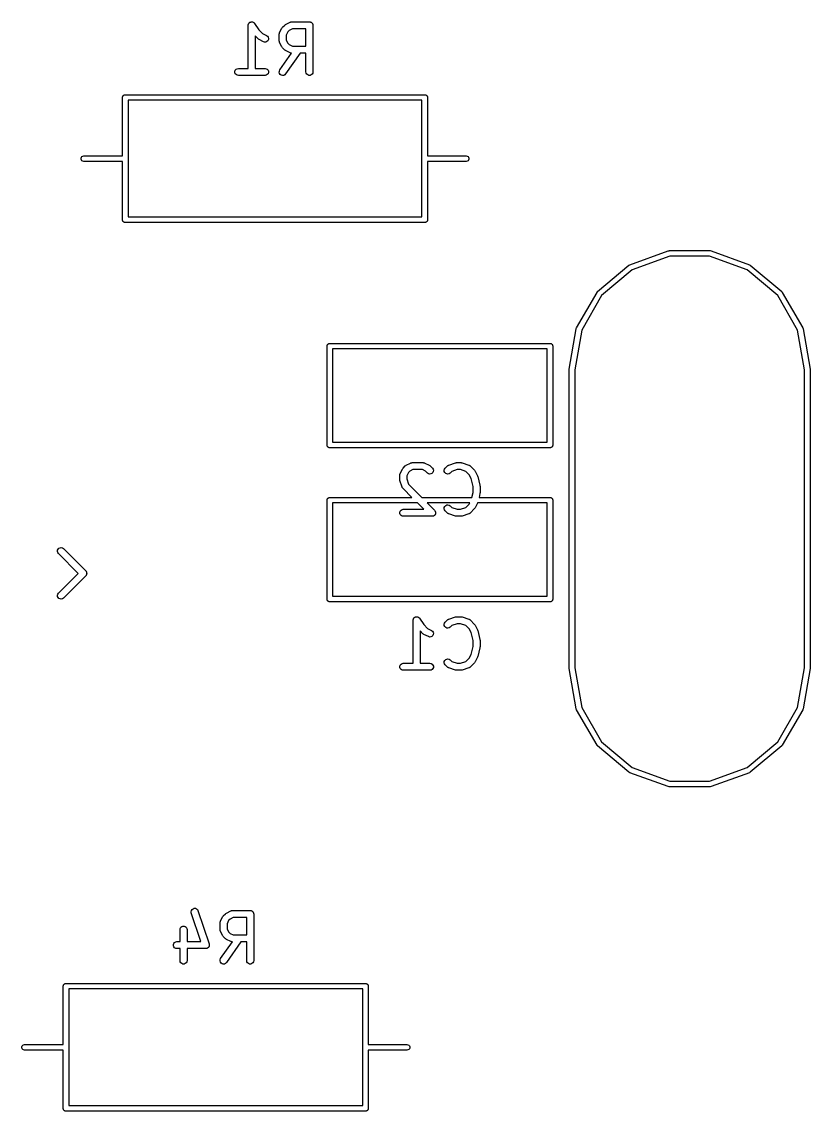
# Model space of a CAD drawing. Extents: x 48 to 327, y -250 to -138.
# Drawn here: x 149.98 to 166.88, y -250.1 to -226.75 of the extents above; entities that cross this region are included whole.
import ezdxf

# ---------------------------------------------------------------- set-up
doc = ezdxf.new("R2010")
doc.units = 0
doc.header["$MEASUREMENT"] = 0
doc.layers.add('BLACK', color=7, linetype='CONTINUOUS')

msp = doc.modelspace()

# ---------------------------------------------------------------- linework, layer by layer
at = {"layer": 'Black'}
for p, q in [((154.866, -226.763), (154.873, -226.757)), ((154.873, -226.757), (154.876, -226.756)), ((154.876, -226.756), (154.88, -226.754)), ((154.88, -226.754), (154.889, -226.752)), ((154.889, -226.752), (154.897, -226.749)), ((154.897, -226.749), (154.901, -226.749)), ((154.901, -226.749), (154.905, -226.748)), ((154.905, -226.748), (154.914, -226.749)), ((154.914, -226.749), (154.923, -226.749)), ((154.923, -226.749), (154.927, -226.75)), ((154.927, -226.75), (154.931, -226.75)), ((154.931, -226.75), (154.939, -226.754)), ((154.939, -226.754), (154.947, -226.757)), ((154.947, -226.757), (154.951, -226.76)), ((155.638, -226.803), (155.734, -226.755)), ((155.734, -226.755), (155.738, -226.754)), ((155.738, -226.754), (155.741, -226.752)), ((155.741, -226.752), (155.75, -226.75)), ((155.75, -226.75), (155.759, -226.748)), ((155.759, -226.748), (155.763, -226.748)), ((155.763, -226.748), (155.767, -226.747)), ((155.767, -226.747), (156.148, -226.747)), ((156.148, -226.747), (156.155, -226.749)), ((156.155, -226.749), (156.161, -226.749)), ((156.161, -226.749), (156.167, -226.751)), ((156.167, -226.751), (156.174, -226.752)), ((156.174, -226.752), (156.179, -226.755)), ((156.179, -226.755), (156.186, -226.757)), ((156.186, -226.757), (156.191, -226.762)), ((154.835, -226.814), (154.838, -226.806)), ((154.836, -226.818), (154.835, -226.814)), ((154.835, -226.822), (154.836, -226.818)), ((154.835, -227.747), (154.835, -226.822)), ((154.838, -226.806), (154.84, -226.797)), ((154.84, -226.797), (154.842, -226.793)), ((154.842, -226.793), (154.843, -226.789)), ((154.843, -226.789), (154.848, -226.782)), ((154.848, -226.782), (154.853, -226.774)), ((154.853, -226.774), (154.856, -226.772)), ((154.856, -226.772), (154.858, -226.768)), ((154.858, -226.768), (154.866, -226.763)), ((154.951, -226.76), (154.954, -226.762)), ((154.954, -226.762), (154.961, -226.768)), ((154.961, -226.768), (154.967, -226.774)), ((154.967, -226.774), (154.97, -226.778)), ((154.97, -226.778), (154.972, -226.781)), ((154.972, -226.781), (155.064, -226.917)), ((155.064, -226.917), (155.145, -226.999)), ((155.505, -226.996), (155.506, -226.987)), ((155.506, -226.987), (155.508, -226.983)), ((155.508, -226.983), (155.51, -226.979)), ((155.51, -226.979), (155.557, -226.884)), ((155.557, -226.884), (155.564, -226.874)), ((155.564, -226.874), (155.571, -226.865)), ((155.571, -226.865), (155.619, -226.817)), ((155.619, -226.817), (155.629, -226.81)), ((155.629, -226.81), (155.638, -226.803)), ((155.686, -226.962), (155.652, -227.031)), ((155.716, -226.932), (155.686, -226.962)), ((155.785, -226.897), (155.716, -226.932)), ((156.073, -226.897), (155.785, -226.897)), ((156.073, -227.271), (156.073, -226.897)), ((156.191, -226.762), (156.196, -226.765)), ((156.196, -226.765), (156.201, -226.77)), ((156.201, -226.77), (156.206, -226.774)), ((156.206, -226.774), (156.209, -226.78)), ((156.209, -226.78), (156.213, -226.785)), ((156.213, -226.785), (156.215, -226.791)), ((156.215, -226.791), (156.219, -226.797)), ((156.219, -226.797), (156.22, -226.803)), ((156.22, -226.803), (156.222, -226.809)), ((156.222, -226.809), (156.222, -226.816)), ((156.222, -226.816), (156.223, -226.822)), ((156.223, -226.822), (156.223, -227.822)), ((155.047, -227.114), (154.985, -227.051)), ((154.985, -227.051), (154.985, -227.747)), ((155.057, -227.12), (155.047, -227.114)), ((155.067, -227.128), (155.057, -227.12)), ((155.162, -227.175), (155.067, -227.128)), ((155.145, -226.999), (155.229, -227.041)), ((155.187, -227.183), (155.162, -227.175)), ((155.213, -227.181), (155.187, -227.183)), ((155.237, -227.171), (155.213, -227.181)), ((155.229, -227.041), (155.25, -227.057)), ((155.256, -227.153), (155.237, -227.171)), ((155.25, -227.057), (155.265, -227.078)), ((155.268, -227.129), (155.256, -227.153)), ((155.265, -227.078), (155.271, -227.104)), ((155.271, -227.104), (155.268, -227.129)), ((155.502, -227.004), (155.505, -226.996)), ((155.502, -227.009), (155.502, -227.004)), ((155.502, -227.013), (155.502, -227.009)), ((155.502, -227.156), (155.502, -227.013)), ((155.502, -227.16), (155.502, -227.156)), ((155.502, -227.164), (155.502, -227.16)), ((155.505, -227.173), (155.502, -227.164)), ((155.506, -227.181), (155.505, -227.173)), ((155.508, -227.185), (155.506, -227.181)), ((155.51, -227.189), (155.508, -227.185)), ((155.557, -227.284), (155.51, -227.189)), ((155.652, -227.031), (155.652, -227.138)), ((155.652, -227.138), (155.686, -227.207)), ((155.686, -227.207), (155.716, -227.237)), ((155.515, -227.779), (155.766, -227.421)), ((155.564, -227.294), (155.557, -227.284)), ((155.571, -227.304), (155.564, -227.294)), ((155.619, -227.352), (155.571, -227.304)), ((155.629, -227.358), (155.619, -227.352)), ((155.638, -227.366), (155.629, -227.358)), ((155.734, -227.413), (155.638, -227.366)), ((155.949, -227.421), (155.638, -227.865)), ((155.716, -227.237), (155.785, -227.271)), ((155.738, -227.415), (155.734, -227.413)), ((155.741, -227.417), (155.738, -227.415)), ((155.75, -227.418), (155.741, -227.417)), ((155.759, -227.421), (155.75, -227.418)), ((155.763, -227.42), (155.759, -227.421)), ((155.766, -227.421), (155.763, -227.42)), ((155.785, -227.271), (156.073, -227.271)), ((156.073, -227.421), (155.949, -227.421)), ((156.073, -227.822), (156.073, -227.421)), ((154.55, -227.809), (154.559, -227.785)), ((154.55, -227.835), (154.55, -227.809)), ((154.559, -227.86), (154.55, -227.835)), ((154.559, -227.785), (154.576, -227.765)), ((154.576, -227.88), (154.559, -227.86)), ((154.576, -227.765), (154.599, -227.752)), ((154.599, -227.893), (154.576, -227.88)), ((154.599, -227.752), (154.624, -227.747)), ((154.624, -227.897), (154.599, -227.893)), ((154.624, -227.747), (154.835, -227.747)), ((155.196, -227.897), (154.624, -227.897)), ((154.985, -227.747), (155.196, -227.747)), ((155.196, -227.747), (155.221, -227.752)), ((155.221, -227.893), (155.196, -227.897)), ((155.221, -227.752), (155.244, -227.765)), ((155.244, -227.88), (155.221, -227.893)), ((155.244, -227.765), (155.261, -227.785)), ((155.261, -227.86), (155.244, -227.88)), ((155.261, -227.785), (155.27, -227.809)), ((155.27, -227.835), (155.261, -227.86)), ((155.27, -227.809), (155.27, -227.835)), ((155.502, -227.829), (155.504, -227.803)), ((155.509, -227.854), (155.502, -227.829)), ((155.504, -227.803), (155.515, -227.779)), ((155.524, -227.875), (155.509, -227.854)), ((155.545, -227.89), (155.524, -227.875)), ((155.57, -227.897), (155.545, -227.89)), ((155.596, -227.895), (155.57, -227.897)), ((155.62, -227.884), (155.596, -227.895)), ((155.638, -227.865), (155.62, -227.884)), ((156.078, -227.848), (156.073, -227.822)), ((156.091, -227.871), (156.078, -227.848)), ((156.111, -227.887), (156.091, -227.871)), ((156.135, -227.896), (156.111, -227.887)), ((156.161, -227.896), (156.135, -227.896)), ((156.186, -227.887), (156.161, -227.896)), ((156.206, -227.871), (156.186, -227.887)), ((156.219, -227.848), (156.206, -227.871)), ((156.223, -227.822), (156.219, -227.848)), ((152.14, -228.37), (152.141, -228.365)), ((152.14, -229.62), (152.14, -228.37)), ((152.141, -228.36), (152.143, -228.355)), ((152.141, -228.365), (152.141, -228.36)), ((152.143, -228.355), (152.144, -228.349)), ((152.144, -228.349), (152.146, -228.345)), ((152.146, -228.345), (152.148, -228.34)), ((152.148, -228.34), (152.151, -228.336)), ((152.151, -228.336), (152.154, -228.331)), ((152.154, -228.331), (152.158, -228.328)), ((152.158, -228.328), (152.161, -228.324)), ((152.161, -228.324), (152.166, -228.321)), ((152.166, -228.321), (152.17, -228.318)), ((152.17, -228.318), (152.175, -228.316)), ((152.175, -228.316), (152.179, -228.314)), ((152.179, -228.314), (152.185, -228.313)), ((152.185, -228.313), (152.19, -228.311)), ((152.19, -228.311), (152.195, -228.311)), ((152.195, -228.311), (152.2, -228.31)), ((152.2, -228.31), (158.62, -228.31)), ((158.62, -228.31), (158.625, -228.311)), ((158.625, -228.311), (158.63, -228.311)), ((158.63, -228.311), (158.635, -228.313)), ((158.635, -228.313), (158.641, -228.314)), ((158.641, -228.314), (158.645, -228.316)), ((158.645, -228.316), (158.65, -228.318)), ((158.65, -228.318), (158.654, -228.321)), ((158.654, -228.321), (158.659, -228.324)), ((158.659, -228.324), (158.662, -228.328)), ((158.662, -228.328), (158.666, -228.331)), ((158.666, -228.331), (158.669, -228.336)), ((158.669, -228.336), (158.672, -228.34)), ((158.672, -228.34), (158.674, -228.345)), ((158.674, -228.345), (158.676, -228.349)), ((158.676, -228.349), (158.677, -228.355)), ((158.677, -228.355), (158.679, -228.36)), ((158.679, -228.36), (158.679, -228.365)), ((158.679, -228.365), (158.68, -228.37)), ((158.68, -228.37), (158.68, -229.62)), ((152.26, -228.43), (152.26, -230.93)), ((158.56, -228.43), (152.26, -228.43)), ((158.56, -230.93), (158.56, -228.43)), ((151.251, -229.67), (151.258, -229.65)), ((151.251, -229.69), (151.251, -229.67)), ((151.258, -229.71), (151.251, -229.69)), ((151.258, -229.65), (151.271, -229.634)), ((151.271, -229.726), (151.258, -229.71)), ((151.271, -229.634), (151.289, -229.624)), ((151.289, -229.736), (151.271, -229.726)), ((151.289, -229.624), (151.31, -229.62)), ((151.31, -229.74), (151.289, -229.736)), ((151.31, -229.62), (152.14, -229.62)), ((152.14, -229.74), (151.31, -229.74)), ((152.14, -230.99), (152.14, -229.74)), ((158.68, -229.62), (159.51, -229.62)), ((159.51, -229.74), (158.68, -229.74)), ((158.68, -229.74), (158.68, -230.99)), ((159.51, -229.62), (159.531, -229.624)), ((159.531, -229.736), (159.51, -229.74)), ((159.531, -229.624), (159.549, -229.634)), ((159.549, -229.726), (159.531, -229.736)), ((159.549, -229.634), (159.562, -229.65)), ((159.562, -229.71), (159.549, -229.726)), ((159.562, -229.65), (159.569, -229.67)), ((159.569, -229.69), (159.562, -229.71)), ((159.569, -229.67), (159.569, -229.69)), ((152.26, -230.93), (158.56, -230.93)), ((152.141, -230.995), (152.14, -230.99)), ((152.141, -231), (152.141, -230.995)), ((152.143, -231.005), (152.141, -231)), ((152.144, -231.011), (152.143, -231.005)), ((152.146, -231.015), (152.144, -231.011)), ((152.148, -231.02), (152.146, -231.015)), ((152.151, -231.024), (152.148, -231.02)), ((152.154, -231.029), (152.151, -231.024)), ((152.158, -231.032), (152.154, -231.029)), ((152.161, -231.036), (152.158, -231.032)), ((152.166, -231.039), (152.161, -231.036)), ((152.17, -231.042), (152.166, -231.039)), ((152.175, -231.044), (152.17, -231.042)), ((152.179, -231.046), (152.175, -231.044)), ((152.185, -231.047), (152.179, -231.046)), ((152.19, -231.049), (152.185, -231.047)), ((152.195, -231.049), (152.19, -231.049)), ((152.2, -231.05), (152.195, -231.049)), ((158.62, -231.05), (152.2, -231.05)), ((158.625, -231.049), (158.62, -231.05)), ((158.63, -231.049), (158.625, -231.049)), ((158.635, -231.047), (158.63, -231.049)), ((158.641, -231.046), (158.635, -231.047)), ((158.645, -231.044), (158.641, -231.046)), ((158.65, -231.042), (158.645, -231.044)), ((158.654, -231.039), (158.65, -231.042)), ((158.659, -231.036), (158.654, -231.039)), ((158.662, -231.032), (158.659, -231.036)), ((158.666, -231.029), (158.662, -231.032)), ((158.669, -231.024), (158.666, -231.029)), ((158.672, -231.02), (158.669, -231.024)), ((158.674, -231.015), (158.672, -231.02)), ((158.676, -231.011), (158.674, -231.015)), ((158.677, -231.005), (158.676, -231.011)), ((158.679, -231), (158.677, -231.005)), ((158.68, -230.99), (158.679, -230.995)), ((158.679, -230.995), (158.679, -231)), ((163.017, -231.957), (163.841, -231.657)), ((163.841, -231.657), (163.858, -231.654)), ((163.841, -231.657), (163.841, -231.657)), ((163.858, -231.654), (163.862, -231.653)), ((163.862, -231.653), (164.738, -231.653)), ((164.738, -231.653), (164.759, -231.657)), ((164.759, -231.657), (165.583, -231.957)), ((163.872, -231.773), (163.068, -232.066)), ((164.728, -231.773), (163.872, -231.773)), ((165.532, -232.066), (164.728, -231.773)), ((162.327, -232.531), (162.999, -231.967)), ((163.068, -232.066), (162.412, -232.616)), ((162.999, -231.967), (163.017, -231.957)), ((163.017, -231.957), (163.017, -231.957)), ((166.188, -232.616), (165.532, -232.066)), ((165.583, -231.957), (165.583, -231.957)), ((165.583, -231.957), (165.601, -231.967)), ((165.601, -231.967), (166.273, -232.531)), ((161.875, -233.306), (162.314, -232.547)), ((162.314, -232.547), (162.32, -232.539)), ((162.314, -232.547), (162.314, -232.547)), ((162.32, -232.539), (162.327, -232.531)), ((162.327, -232.531), (162.327, -232.531)), ((166.273, -232.531), (166.273, -232.531)), ((166.273, -232.531), (166.286, -232.547)), ((166.286, -232.547), (166.725, -233.306)), ((162.412, -232.616), (161.985, -233.357)), ((166.615, -233.357), (166.188, -232.616)), ((161.716, -234.19), (161.868, -233.326)), ((161.985, -233.357), (161.835, -234.205)), ((161.868, -233.326), (161.87, -233.322)), ((161.87, -233.322), (161.875, -233.306)), ((166.765, -234.205), (166.615, -233.357)), ((166.725, -233.306), (166.732, -233.326)), ((166.732, -233.326), (166.732, -233.326)), ((166.732, -233.326), (166.884, -234.19)), ((156.526, -233.7), (156.527, -233.695)), ((156.526, -235.82), (156.526, -233.7)), ((156.527, -233.69), (156.529, -233.685)), ((156.527, -233.695), (156.527, -233.69)), ((156.529, -233.685), (156.53, -233.679)), ((156.53, -233.679), (156.532, -233.675)), ((156.532, -233.675), (156.534, -233.67)), ((156.534, -233.67), (156.537, -233.666)), ((156.537, -233.666), (156.54, -233.661)), ((156.54, -233.661), (156.544, -233.658)), ((156.544, -233.658), (156.547, -233.654)), ((156.547, -233.654), (156.552, -233.651)), ((156.552, -233.651), (156.556, -233.648)), ((156.556, -233.648), (156.561, -233.646)), ((156.561, -233.646), (156.565, -233.644)), ((156.565, -233.644), (156.571, -233.643)), ((156.571, -233.643), (156.576, -233.641)), ((156.576, -233.641), (156.581, -233.641)), ((156.581, -233.641), (156.586, -233.64)), ((156.586, -233.64), (161.306, -233.64)), ((156.646, -233.76), (156.646, -235.76)), ((161.246, -233.76), (156.646, -233.76)), ((161.246, -235.76), (161.246, -233.76)), ((161.306, -233.64), (161.311, -233.641)), ((161.311, -233.641), (161.316, -233.641)), ((161.316, -233.641), (161.321, -233.643)), ((161.321, -233.643), (161.327, -233.644)), ((161.327, -233.644), (161.331, -233.646)), ((161.331, -233.646), (161.336, -233.648)), ((161.336, -233.648), (161.34, -233.651)), ((161.34, -233.651), (161.345, -233.654)), ((161.345, -233.654), (161.348, -233.658)), ((161.348, -233.658), (161.352, -233.661)), ((161.352, -233.661), (161.355, -233.666)), ((161.355, -233.666), (161.358, -233.67)), ((161.358, -233.67), (161.36, -233.675)), ((161.36, -233.675), (161.362, -233.679)), ((161.362, -233.679), (161.363, -233.685)), ((161.363, -233.685), (161.365, -233.69)), ((161.365, -233.69), (161.365, -233.695)), ((161.365, -233.695), (161.366, -233.7)), ((161.366, -233.7), (161.366, -235.82)), ((161.715, -234.2), (161.716, -234.195)), ((161.715, -240.6), (161.715, -234.2)), ((161.716, -234.195), (161.716, -234.19)), ((161.835, -234.205), (161.835, -240.595)), ((166.765, -240.595), (166.765, -234.205)), ((166.884, -234.19), (166.884, -234.195)), ((166.884, -234.195), (166.885, -234.2)), ((166.885, -234.2), (166.885, -240.6)), ((156.527, -235.825), (156.526, -235.82)), ((156.527, -235.83), (156.527, -235.825)), ((156.529, -235.835), (156.527, -235.83)), ((156.53, -235.841), (156.529, -235.835)), ((156.532, -235.845), (156.53, -235.841)), ((156.534, -235.85), (156.532, -235.845)), ((156.537, -235.854), (156.534, -235.85)), ((156.54, -235.859), (156.537, -235.854)), ((156.544, -235.862), (156.54, -235.859)), ((156.547, -235.866), (156.544, -235.862)), ((156.646, -235.76), (161.246, -235.76)), ((161.348, -235.862), (161.345, -235.866)), ((161.352, -235.859), (161.348, -235.862)), ((161.355, -235.854), (161.352, -235.859)), ((161.358, -235.85), (161.355, -235.854)), ((161.36, -235.845), (161.358, -235.85)), ((161.362, -235.841), (161.36, -235.845)), ((161.363, -235.835), (161.362, -235.841)), ((161.365, -235.83), (161.363, -235.835)), ((161.366, -235.82), (161.365, -235.825)), ((161.365, -235.825), (161.365, -235.83)), ((156.552, -235.869), (156.547, -235.866)), ((156.556, -235.872), (156.552, -235.869)), ((156.561, -235.874), (156.556, -235.872)), ((156.565, -235.876), (156.561, -235.874)), ((156.571, -235.877), (156.565, -235.876)), ((156.576, -235.879), (156.571, -235.877)), ((156.581, -235.879), (156.576, -235.879)), ((156.586, -235.88), (156.581, -235.879)), ((161.306, -235.88), (156.586, -235.88)), ((161.311, -235.879), (161.306, -235.88)), ((161.316, -235.879), (161.311, -235.879)), ((161.321, -235.877), (161.316, -235.879)), ((161.327, -235.876), (161.321, -235.877)), ((161.331, -235.874), (161.327, -235.876)), ((161.336, -235.872), (161.331, -235.874)), ((161.34, -235.869), (161.336, -235.872)), ((161.345, -235.866), (161.34, -235.869)), ((158.141, -236.334), (158.148, -236.324)), ((158.148, -236.324), (158.155, -236.315)), ((158.155, -236.315), (158.202, -236.267)), ((158.202, -236.267), (158.212, -236.26)), ((158.212, -236.26), (158.222, -236.253)), ((158.222, -236.253), (158.317, -236.205)), ((158.317, -236.205), (158.321, -236.204)), ((158.321, -236.204), (158.325, -236.202)), ((158.325, -236.202), (158.334, -236.2)), ((158.334, -236.2), (158.342, -236.198)), ((158.342, -236.198), (158.347, -236.198)), ((158.347, -236.198), (158.351, -236.197)), ((158.351, -236.197), (158.589, -236.197)), ((158.589, -236.197), (158.593, -236.198)), ((158.593, -236.198), (158.597, -236.198)), ((158.597, -236.198), (158.606, -236.2)), ((158.606, -236.2), (158.615, -236.202)), ((158.615, -236.202), (158.618, -236.204)), ((158.618, -236.204), (158.622, -236.205)), ((158.622, -236.205), (158.718, -236.253)), ((158.718, -236.253), (158.727, -236.26)), ((158.727, -236.26), (158.737, -236.267)), ((158.737, -236.267), (158.785, -236.315)), ((158.785, -236.315), (158.8, -236.336)), ((159.045, -236.336), (159.06, -236.315)), ((159.06, -236.315), (159.107, -236.267)), ((159.107, -236.267), (159.111, -236.264)), ((159.111, -236.264), (159.114, -236.261)), ((159.114, -236.261), (159.121, -236.257)), ((159.121, -236.257), (159.129, -236.252)), ((159.129, -236.252), (159.133, -236.251)), ((159.133, -236.251), (159.137, -236.249)), ((159.137, -236.249), (159.279, -236.201)), ((159.279, -236.201), (159.291, -236.199)), ((159.291, -236.199), (159.303, -236.197)), ((159.303, -236.197), (159.398, -236.197)), ((159.398, -236.197), (159.41, -236.199)), ((159.41, -236.199), (159.422, -236.201)), ((159.422, -236.201), (159.565, -236.249)), ((159.565, -236.249), (159.569, -236.251)), ((159.569, -236.251), (159.573, -236.252)), ((159.573, -236.252), (159.58, -236.257)), ((159.58, -236.257), (159.588, -236.261)), ((159.588, -236.261), (159.591, -236.264)), ((159.591, -236.264), (159.594, -236.267)), ((159.594, -236.267), (159.69, -236.362)), ((158.085, -236.463), (158.086, -236.459)), ((158.085, -236.558), (158.085, -236.463)), ((158.087, -236.57), (158.085, -236.558)), ((158.086, -236.454), (158.088, -236.446)), ((158.086, -236.459), (158.086, -236.454)), ((158.088, -236.446), (158.09, -236.437)), ((158.09, -236.437), (158.092, -236.433)), ((158.092, -236.433), (158.093, -236.429)), ((158.093, -236.429), (158.141, -236.334)), ((158.27, -236.412), (158.235, -236.481)), ((158.235, -236.481), (158.235, -236.546)), ((158.235, -236.546), (158.273, -236.66)), ((158.3, -236.382), (158.27, -236.412)), ((158.368, -236.347), (158.3, -236.382)), ((158.571, -236.347), (158.368, -236.347)), ((158.64, -236.382), (158.571, -236.347)), ((158.679, -236.421), (158.64, -236.382)), ((158.7, -236.436), (158.679, -236.421)), ((158.725, -236.442), (158.7, -236.436)), ((158.751, -236.44), (158.725, -236.442)), ((158.775, -236.429), (158.751, -236.44)), ((158.793, -236.411), (158.775, -236.429)), ((158.804, -236.387), (158.793, -236.411)), ((158.8, -236.336), (158.806, -236.361)), ((158.806, -236.361), (158.804, -236.387)), ((159.038, -236.361), (159.045, -236.336)), ((159.04, -236.387), (159.038, -236.361)), ((159.051, -236.411), (159.04, -236.387)), ((159.07, -236.429), (159.051, -236.411)), ((159.093, -236.44), (159.07, -236.429)), ((159.119, -236.442), (159.093, -236.44)), ((159.144, -236.436), (159.119, -236.442)), ((159.166, -236.421), (159.144, -236.436)), ((159.201, -236.386), (159.166, -236.421)), ((159.315, -236.347), (159.201, -236.386)), ((159.386, -236.347), (159.315, -236.347)), ((159.501, -236.386), (159.386, -236.347)), ((159.575, -236.46), (159.501, -236.386)), ((159.613, -236.537), (159.575, -236.46)), ((159.657, -236.71), (159.613, -236.537)), ((159.69, -236.362), (159.696, -236.372)), ((159.696, -236.372), (159.704, -236.382)), ((159.704, -236.382), (159.751, -236.477)), ((159.751, -236.477), (159.754, -236.485)), ((159.754, -236.485), (159.757, -236.492)), ((159.757, -236.492), (159.804, -236.683)), ((158.089, -236.582), (158.087, -236.57)), ((158.137, -236.725), (158.089, -236.582)), ((158.139, -236.728), (158.137, -236.725)), ((158.14, -236.733), (158.139, -236.728)), ((158.145, -236.74), (158.14, -236.733)), ((158.149, -236.748), (158.145, -236.74)), ((158.152, -236.75), (158.149, -236.748)), ((158.155, -236.754), (158.152, -236.75)), ((158.343, -236.942), (158.155, -236.754)), ((158.273, -236.66), (158.555, -236.942)), ((159.657, -236.835), (159.657, -236.71)), ((159.804, -236.683), (159.805, -236.692)), ((159.805, -236.692), (159.807, -236.701)), ((159.807, -236.701), (159.807, -236.844)), ((156.526, -237.002), (156.527, -236.997)), ((156.526, -239.122), (156.526, -237.002)), ((156.527, -236.992), (156.529, -236.987)), ((156.527, -236.997), (156.527, -236.992)), ((156.529, -236.987), (156.53, -236.981)), ((156.53, -236.981), (156.532, -236.977)), ((156.532, -236.977), (156.534, -236.972)), ((156.534, -236.972), (156.537, -236.968)), ((156.537, -236.968), (156.54, -236.963)), ((156.54, -236.963), (156.544, -236.96)), ((156.544, -236.96), (156.547, -236.956)), ((156.547, -236.956), (156.552, -236.953)), ((156.552, -236.953), (156.556, -236.95)), ((156.556, -236.95), (156.561, -236.948)), ((156.561, -236.948), (156.565, -236.946)), ((156.565, -236.946), (156.571, -236.945)), ((156.571, -236.945), (156.576, -236.943)), ((156.576, -236.943), (156.581, -236.943)), ((156.581, -236.943), (156.586, -236.942)), ((156.586, -236.942), (158.343, -236.942)), ((158.555, -236.942), (159.63, -236.942)), ((159.63, -236.942), (159.657, -236.835)), ((159.804, -236.862), (159.784, -236.942)), ((159.784, -236.942), (161.306, -236.942)), ((159.805, -236.853), (159.804, -236.862)), ((159.807, -236.844), (159.805, -236.853)), ((161.306, -236.942), (161.311, -236.943)), ((161.311, -236.943), (161.316, -236.943)), ((161.316, -236.943), (161.321, -236.945)), ((161.321, -236.945), (161.327, -236.946)), ((161.327, -236.946), (161.331, -236.948)), ((161.331, -236.948), (161.336, -236.95)), ((161.336, -236.95), (161.34, -236.953)), ((161.34, -236.953), (161.345, -236.956)), ((161.345, -236.956), (161.348, -236.96)), ((161.348, -236.96), (161.352, -236.963)), ((161.352, -236.963), (161.355, -236.968)), ((161.355, -236.968), (161.358, -236.972)), ((161.358, -236.972), (161.36, -236.977)), ((161.36, -236.977), (161.362, -236.981)), ((161.362, -236.981), (161.363, -236.987)), ((161.363, -236.987), (161.365, -236.992)), ((161.365, -236.992), (161.365, -236.997)), ((161.365, -236.997), (161.366, -237.002)), ((161.366, -237.002), (161.366, -239.122)), ((158.463, -237.062), (156.646, -237.062)), ((156.646, -237.062), (156.646, -239.062)), ((158.086, -237.259), (158.095, -237.235)), ((158.086, -237.285), (158.086, -237.259)), ((158.095, -237.235), (158.112, -237.215)), ((158.112, -237.215), (158.135, -237.202)), ((158.135, -237.202), (158.16, -237.197)), ((158.16, -237.197), (158.598, -237.197)), ((158.598, -237.197), (158.463, -237.062)), ((159.586, -237.062), (158.675, -237.062)), ((158.675, -237.062), (158.832, -237.219)), ((158.832, -237.219), (158.838, -237.227)), ((158.838, -237.227), (158.844, -237.235)), ((158.844, -237.235), (158.845, -237.238)), ((158.845, -237.238), (158.847, -237.241)), ((158.847, -237.241), (158.85, -237.25)), ((158.85, -237.25), (158.853, -237.259)), ((158.853, -237.259), (158.853, -237.263)), ((158.853, -237.263), (158.854, -237.266)), ((158.854, -237.266), (158.853, -237.276)), ((159.038, -237.184), (159.04, -237.158)), ((159.045, -237.209), (159.038, -237.184)), ((159.04, -237.158), (159.051, -237.134)), ((159.06, -237.23), (159.045, -237.209)), ((159.051, -237.134), (159.07, -237.116)), ((159.107, -237.278), (159.06, -237.23)), ((159.07, -237.116), (159.093, -237.105)), ((159.093, -237.105), (159.119, -237.102)), ((159.119, -237.102), (159.144, -237.109)), ((159.144, -237.109), (159.166, -237.124)), ((159.166, -237.124), (159.201, -237.159)), ((159.201, -237.159), (159.315, -237.197)), ((159.315, -237.197), (159.386, -237.197)), ((159.386, -237.197), (159.501, -237.159)), ((159.501, -237.159), (159.575, -237.085)), ((159.575, -237.085), (159.586, -237.062)), ((159.69, -237.183), (159.594, -237.278)), ((159.696, -237.173), (159.69, -237.183)), ((159.704, -237.163), (159.696, -237.173)), ((159.751, -237.068), (159.704, -237.163)), ((159.753, -237.062), (159.751, -237.068)), ((161.246, -237.062), (159.753, -237.062)), ((161.246, -239.062), (161.246, -237.062)), ((158.095, -237.31), (158.086, -237.285)), ((158.112, -237.33), (158.095, -237.31)), ((158.135, -237.343), (158.112, -237.33)), ((158.16, -237.347), (158.135, -237.343)), ((158.779, -237.347), (158.16, -237.347)), ((158.789, -237.346), (158.779, -237.347)), ((158.799, -237.345), (158.789, -237.346)), ((158.802, -237.343), (158.799, -237.345)), ((158.805, -237.343), (158.802, -237.343)), ((158.813, -237.338), (158.805, -237.343)), ((158.822, -237.334), (158.813, -237.338)), ((158.825, -237.331), (158.822, -237.334)), ((158.828, -237.33), (158.825, -237.331)), ((158.834, -237.322), (158.828, -237.33)), ((158.841, -237.315), (158.834, -237.322)), ((158.842, -237.312), (158.841, -237.315)), ((158.844, -237.31), (158.842, -237.312)), ((158.848, -237.301), (158.844, -237.31)), ((158.852, -237.292), (158.848, -237.301)), ((158.853, -237.285), (158.852, -237.289)), ((158.852, -237.289), (158.852, -237.292)), ((158.853, -237.276), (158.853, -237.285)), ((159.111, -237.28), (159.107, -237.278)), ((159.114, -237.284), (159.111, -237.28)), ((159.121, -237.288), (159.114, -237.284)), ((159.129, -237.293), (159.121, -237.288)), ((159.133, -237.294), (159.129, -237.293)), ((159.137, -237.296), (159.133, -237.294)), ((159.279, -237.344), (159.137, -237.296)), ((159.291, -237.345), (159.279, -237.344)), ((159.303, -237.347), (159.291, -237.345)), ((159.398, -237.347), (159.303, -237.347)), ((159.41, -237.345), (159.398, -237.347)), ((159.422, -237.344), (159.41, -237.345)), ((159.565, -237.296), (159.422, -237.344)), ((159.569, -237.294), (159.565, -237.296)), ((159.573, -237.293), (159.569, -237.294)), ((159.58, -237.288), (159.573, -237.293)), ((159.588, -237.284), (159.58, -237.288)), ((159.591, -237.28), (159.588, -237.284)), ((159.594, -237.278), (159.591, -237.28)), ((150.747, -238.099), (150.749, -238.073)), ((150.753, -238.124), (150.747, -238.099)), ((150.749, -238.073), (150.76, -238.05)), ((150.768, -238.146), (150.753, -238.124)), ((150.76, -238.05), (150.778, -238.031)), ((151.192, -238.57), (150.768, -238.146)), ((150.778, -238.031), (150.802, -238.02)), ((150.802, -238.02), (150.828, -238.018)), ((150.828, -238.018), (150.853, -238.025)), ((150.853, -238.025), (150.874, -238.04)), ((150.874, -238.04), (151.352, -238.517)), ((150.768, -238.994), (151.192, -238.57)), ((151.352, -238.623), (150.874, -239.1)), ((151.352, -238.517), (151.355, -238.522)), ((151.355, -238.618), (151.352, -238.623)), ((151.355, -238.522), (151.36, -238.527)), ((151.36, -238.613), (151.355, -238.618)), ((151.36, -238.527), (151.363, -238.533)), ((151.363, -238.607), (151.36, -238.613)), ((151.363, -238.533), (151.367, -238.538)), ((151.367, -238.602), (151.363, -238.607)), ((151.367, -238.538), (151.368, -238.545)), ((151.368, -238.595), (151.367, -238.602)), ((151.368, -238.545), (151.371, -238.551)), ((151.371, -238.589), (151.368, -238.595)), ((151.371, -238.551), (151.372, -238.557)), ((151.372, -238.583), (151.371, -238.589)), ((151.372, -238.557), (151.373, -238.563)), ((151.373, -238.577), (151.372, -238.583)), ((151.373, -238.563), (151.373, -238.57)), ((151.373, -238.57), (151.373, -238.577)), ((150.747, -239.041), (150.753, -239.016)), ((150.749, -239.067), (150.747, -239.041)), ((150.76, -239.09), (150.749, -239.067)), ((150.753, -239.016), (150.768, -238.994)), ((150.778, -239.109), (150.76, -239.09)), ((150.802, -239.12), (150.778, -239.109)), ((150.828, -239.122), (150.802, -239.12)), ((150.853, -239.115), (150.828, -239.122)), ((150.874, -239.1), (150.853, -239.115)), ((156.527, -239.127), (156.526, -239.122)), ((156.527, -239.132), (156.527, -239.127)), ((156.529, -239.137), (156.527, -239.132)), ((156.646, -239.062), (161.246, -239.062)), ((161.365, -239.132), (161.363, -239.137)), ((161.366, -239.122), (161.365, -239.127)), ((161.365, -239.127), (161.365, -239.132)), ((156.53, -239.143), (156.529, -239.137)), ((156.532, -239.147), (156.53, -239.143)), ((156.534, -239.152), (156.532, -239.147)), ((156.537, -239.156), (156.534, -239.152)), ((156.54, -239.161), (156.537, -239.156)), ((156.544, -239.164), (156.54, -239.161)), ((156.547, -239.168), (156.544, -239.164)), ((156.552, -239.171), (156.547, -239.168)), ((156.556, -239.174), (156.552, -239.171)), ((156.561, -239.176), (156.556, -239.174)), ((156.565, -239.178), (156.561, -239.176)), ((156.571, -239.179), (156.565, -239.178)), ((156.576, -239.181), (156.571, -239.179)), ((156.581, -239.181), (156.576, -239.181)), ((156.586, -239.182), (156.581, -239.181)), ((161.306, -239.182), (156.586, -239.182)), ((161.311, -239.181), (161.306, -239.182)), ((161.316, -239.181), (161.311, -239.181)), ((161.321, -239.179), (161.316, -239.181)), ((161.327, -239.178), (161.321, -239.179)), ((161.331, -239.176), (161.327, -239.178)), ((161.336, -239.174), (161.331, -239.176)), ((161.34, -239.171), (161.336, -239.174)), ((161.345, -239.168), (161.34, -239.171)), ((161.348, -239.164), (161.345, -239.168)), ((161.352, -239.161), (161.348, -239.164)), ((161.355, -239.156), (161.352, -239.161)), ((161.358, -239.152), (161.355, -239.156)), ((161.36, -239.147), (161.358, -239.152)), ((161.362, -239.143), (161.36, -239.147)), ((161.363, -239.137), (161.362, -239.143)), ((158.371, -239.566), (158.374, -239.558)), ((158.372, -239.57), (158.371, -239.566)), ((158.371, -239.574), (158.372, -239.57)), ((158.371, -240.499), (158.371, -239.574)), ((158.374, -239.558), (158.376, -239.549)), ((158.376, -239.549), (158.378, -239.545)), ((158.378, -239.545), (158.379, -239.541)), ((158.379, -239.541), (158.384, -239.534)), ((158.384, -239.534), (158.389, -239.526)), ((158.389, -239.526), (158.392, -239.524)), ((158.392, -239.524), (158.394, -239.52)), ((158.394, -239.52), (158.402, -239.515)), ((158.402, -239.515), (158.409, -239.509)), ((158.409, -239.509), (158.412, -239.508)), ((158.412, -239.508), (158.416, -239.506)), ((158.416, -239.506), (158.425, -239.504)), ((158.425, -239.504), (158.433, -239.501)), ((158.433, -239.501), (158.437, -239.501)), ((158.437, -239.501), (158.441, -239.5)), ((158.441, -239.5), (158.45, -239.501)), ((158.45, -239.501), (158.459, -239.501)), ((158.459, -239.501), (158.463, -239.502)), ((158.463, -239.502), (158.467, -239.502)), ((158.467, -239.502), (158.475, -239.506)), ((158.475, -239.506), (158.483, -239.509)), ((158.483, -239.509), (158.487, -239.512)), ((158.487, -239.512), (158.49, -239.514)), ((158.49, -239.514), (158.497, -239.52)), ((158.497, -239.52), (158.503, -239.526)), ((158.503, -239.526), (158.506, -239.53)), ((158.506, -239.53), (158.508, -239.533)), ((158.508, -239.533), (158.6, -239.669)), ((159.06, -239.617), (159.107, -239.569)), ((159.107, -239.569), (159.111, -239.566)), ((159.111, -239.566), (159.114, -239.563)), ((159.114, -239.563), (159.121, -239.559)), ((159.121, -239.559), (159.129, -239.554)), ((159.129, -239.554), (159.133, -239.553)), ((159.133, -239.553), (159.137, -239.551)), ((159.137, -239.551), (159.279, -239.503)), ((159.279, -239.503), (159.291, -239.501)), ((159.291, -239.501), (159.303, -239.499)), ((159.303, -239.499), (159.398, -239.499)), ((159.398, -239.499), (159.41, -239.501)), ((159.41, -239.501), (159.422, -239.503)), ((159.422, -239.503), (159.565, -239.551)), ((159.565, -239.551), (159.569, -239.553)), ((159.569, -239.553), (159.573, -239.554)), ((159.573, -239.554), (159.58, -239.559)), ((159.58, -239.559), (159.588, -239.563)), ((159.588, -239.563), (159.591, -239.566)), ((159.591, -239.566), (159.594, -239.569)), ((159.594, -239.569), (159.69, -239.664)), ((158.583, -239.866), (158.521, -239.803)), ((158.521, -239.803), (158.521, -240.499)), ((158.6, -239.669), (158.681, -239.751)), ((158.681, -239.751), (158.765, -239.793)), ((158.765, -239.793), (158.786, -239.809)), ((158.786, -239.809), (158.801, -239.83)), ((158.801, -239.83), (158.807, -239.856)), ((159.038, -239.663), (159.045, -239.638)), ((159.04, -239.689), (159.038, -239.663)), ((159.051, -239.713), (159.04, -239.689)), ((159.045, -239.638), (159.06, -239.617)), ((159.07, -239.731), (159.051, -239.713)), ((159.093, -239.742), (159.07, -239.731)), ((159.119, -239.744), (159.093, -239.742)), ((159.144, -239.738), (159.119, -239.744)), ((159.166, -239.723), (159.144, -239.738)), ((159.201, -239.688), (159.166, -239.723)), ((159.315, -239.649), (159.201, -239.688)), ((159.386, -239.649), (159.315, -239.649)), ((159.501, -239.688), (159.386, -239.649)), ((159.575, -239.762), (159.501, -239.688)), ((159.613, -239.839), (159.575, -239.762)), ((159.69, -239.664), (159.696, -239.674)), ((159.696, -239.674), (159.704, -239.684)), ((159.704, -239.684), (159.751, -239.779)), ((159.751, -239.779), (159.754, -239.787)), ((159.754, -239.787), (159.757, -239.794)), ((159.757, -239.794), (159.804, -239.985)), ((158.593, -239.872), (158.583, -239.866)), ((158.603, -239.88), (158.593, -239.872)), ((158.698, -239.927), (158.603, -239.88)), ((158.723, -239.935), (158.698, -239.927)), ((158.749, -239.933), (158.723, -239.935)), ((158.773, -239.923), (158.749, -239.933)), ((158.792, -239.905), (158.773, -239.923)), ((158.804, -239.881), (158.792, -239.905)), ((158.807, -239.856), (158.804, -239.881)), ((159.657, -240.012), (159.613, -239.839)), ((159.657, -240.137), (159.657, -240.012)), ((159.804, -239.985), (159.805, -239.994)), ((159.805, -239.994), (159.807, -240.003)), ((159.807, -240.003), (159.807, -240.146)), ((159.613, -240.31), (159.657, -240.137)), ((159.804, -240.164), (159.757, -240.354)), ((159.805, -240.155), (159.804, -240.164)), ((159.807, -240.146), (159.805, -240.155)), ((158.095, -240.537), (158.112, -240.517)), ((158.112, -240.517), (158.135, -240.504)), ((158.135, -240.504), (158.16, -240.499)), ((158.16, -240.499), (158.371, -240.499)), ((158.521, -240.499), (158.732, -240.499)), ((158.732, -240.499), (158.757, -240.504)), ((158.757, -240.504), (158.78, -240.517)), ((158.78, -240.517), (158.797, -240.537)), ((159.038, -240.486), (159.04, -240.46)), ((159.045, -240.511), (159.038, -240.486)), ((159.04, -240.46), (159.051, -240.436)), ((159.06, -240.532), (159.045, -240.511)), ((159.051, -240.436), (159.07, -240.418)), ((159.107, -240.58), (159.06, -240.532)), ((159.07, -240.418), (159.093, -240.407)), ((159.093, -240.407), (159.119, -240.404)), ((159.119, -240.404), (159.144, -240.411)), ((159.144, -240.411), (159.166, -240.426)), ((159.166, -240.426), (159.201, -240.461)), ((159.201, -240.461), (159.315, -240.499)), ((159.315, -240.499), (159.386, -240.499)), ((159.386, -240.499), (159.501, -240.461)), ((159.501, -240.461), (159.575, -240.387)), ((159.575, -240.387), (159.613, -240.31)), ((159.69, -240.485), (159.594, -240.58)), ((159.696, -240.475), (159.69, -240.485)), ((159.704, -240.465), (159.696, -240.475)), ((159.751, -240.37), (159.704, -240.465)), ((159.754, -240.362), (159.751, -240.37)), ((159.757, -240.354), (159.754, -240.362)), ((158.086, -240.561), (158.095, -240.537)), ((158.086, -240.587), (158.086, -240.561)), ((158.095, -240.612), (158.086, -240.587)), ((158.112, -240.632), (158.095, -240.612)), ((158.135, -240.645), (158.112, -240.632)), ((158.16, -240.649), (158.135, -240.645)), ((158.732, -240.649), (158.16, -240.649)), ((158.757, -240.645), (158.732, -240.649)), ((158.78, -240.632), (158.757, -240.645)), ((158.797, -240.612), (158.78, -240.632)), ((158.797, -240.537), (158.806, -240.561)), ((158.806, -240.587), (158.797, -240.612)), ((158.806, -240.561), (158.806, -240.587)), ((159.111, -240.582), (159.107, -240.58)), ((159.114, -240.586), (159.111, -240.582)), ((159.121, -240.59), (159.114, -240.586)), ((159.129, -240.595), (159.121, -240.59)), ((159.133, -240.596), (159.129, -240.595)), ((159.137, -240.598), (159.133, -240.596)), ((159.279, -240.646), (159.137, -240.598)), ((159.291, -240.647), (159.279, -240.646)), ((159.303, -240.649), (159.291, -240.647)), ((159.398, -240.649), (159.303, -240.649)), ((159.41, -240.647), (159.398, -240.649)), ((159.422, -240.646), (159.41, -240.647)), ((159.565, -240.598), (159.422, -240.646)), ((159.569, -240.596), (159.565, -240.598)), ((159.573, -240.595), (159.569, -240.596)), ((159.58, -240.59), (159.573, -240.595)), ((159.588, -240.586), (159.58, -240.59)), ((159.591, -240.582), (159.588, -240.586)), ((159.594, -240.58), (159.591, -240.582)), ((161.716, -240.605), (161.715, -240.6)), ((161.716, -240.61), (161.716, -240.605)), ((161.868, -241.474), (161.716, -240.61)), ((161.835, -240.595), (161.985, -241.443)), ((166.615, -241.443), (166.765, -240.595)), ((166.884, -240.61), (166.732, -241.474)), ((166.885, -240.6), (166.884, -240.605)), ((166.884, -240.605), (166.884, -240.61)), ((161.985, -241.443), (162.412, -242.184)), ((166.188, -242.184), (166.615, -241.443)), ((161.875, -241.494), (161.868, -241.474)), ((161.868, -241.474), (161.868, -241.474)), ((162.314, -242.253), (161.875, -241.494)), ((166.725, -241.494), (166.286, -242.253)), ((166.732, -241.474), (166.725, -241.494)), ((166.732, -241.474), (166.732, -241.474)), ((162.32, -242.261), (162.314, -242.253)), ((162.314, -242.253), (162.314, -242.253)), ((162.327, -242.269), (162.32, -242.261)), ((162.999, -242.833), (162.327, -242.269)), ((162.327, -242.269), (162.327, -242.269)), ((162.412, -242.184), (163.068, -242.734)), ((165.532, -242.734), (166.188, -242.184)), ((166.273, -242.269), (165.601, -242.833)), ((166.286, -242.253), (166.273, -242.269)), ((166.273, -242.269), (166.273, -242.269)), ((163.017, -242.843), (162.999, -242.833)), ((163.841, -243.143), (163.017, -242.843)), ((163.017, -242.843), (163.017, -242.843)), ((163.068, -242.734), (163.872, -243.027)), ((164.728, -243.027), (165.532, -242.734)), ((165.583, -242.843), (164.759, -243.143)), ((165.601, -242.833), (165.583, -242.843)), ((165.583, -242.843), (165.583, -242.843)), ((163.872, -243.027), (164.728, -243.027)), ((163.858, -243.146), (163.841, -243.143)), ((163.841, -243.143), (163.841, -243.143)), ((163.862, -243.147), (163.858, -243.146)), ((164.738, -243.147), (163.862, -243.147)), ((163.862, -243.147), (163.862, -243.147)), ((164.759, -243.143), (164.738, -243.147)), ((153.613, -245.823), (153.618, -245.797)), ((153.616, -245.848), (153.613, -245.823)), ((153.822, -246.464), (153.616, -245.848)), ((153.618, -245.797), (153.632, -245.775)), ((153.632, -245.775), (153.652, -245.759)), ((153.652, -245.759), (153.677, -245.751)), ((153.677, -245.751), (153.703, -245.751)), ((153.703, -245.751), (153.727, -245.761)), ((153.727, -245.761), (153.746, -245.778)), ((153.746, -245.778), (153.759, -245.801)), ((153.759, -245.801), (153.997, -246.515)), ((154.301, -245.915), (154.349, -245.867)), ((154.349, -245.867), (154.359, -245.86)), ((154.359, -245.86), (154.368, -245.853)), ((154.368, -245.853), (154.464, -245.805)), ((154.464, -245.805), (154.468, -245.804)), ((154.468, -245.804), (154.471, -245.802)), ((154.471, -245.802), (154.48, -245.8)), ((154.48, -245.8), (154.489, -245.798)), ((154.489, -245.798), (154.493, -245.798)), ((154.493, -245.798), (154.497, -245.797)), ((154.497, -245.797), (154.878, -245.797)), ((154.878, -245.797), (154.885, -245.799)), ((154.885, -245.799), (154.891, -245.799)), ((154.891, -245.799), (154.897, -245.801)), ((154.897, -245.801), (154.904, -245.802)), ((154.904, -245.802), (154.909, -245.805)), ((154.909, -245.805), (154.916, -245.807)), ((154.916, -245.807), (154.921, -245.812)), ((154.921, -245.812), (154.926, -245.815)), ((154.926, -245.815), (154.931, -245.82)), ((154.931, -245.82), (154.936, -245.824)), ((154.936, -245.824), (154.939, -245.83)), ((154.939, -245.83), (154.943, -245.835)), ((154.943, -245.835), (154.945, -245.841)), ((154.945, -245.841), (154.949, -245.847)), ((154.949, -245.847), (154.95, -245.853)), ((154.95, -245.853), (154.952, -245.859)), ((154.952, -245.859), (154.952, -245.866)), ((154.952, -245.866), (154.953, -245.872)), ((154.953, -245.872), (154.953, -246.872)), ((153.412, -246.141), (153.436, -246.132)), ((153.436, -246.132), (153.463, -246.132)), ((153.463, -246.132), (153.487, -246.141)), ((154.232, -246.054), (154.235, -246.046)), ((154.232, -246.059), (154.232, -246.054)), ((154.232, -246.063), (154.232, -246.059)), ((154.232, -246.206), (154.232, -246.063)), ((154.235, -246.046), (154.236, -246.037)), ((154.236, -246.037), (154.238, -246.033)), ((154.238, -246.033), (154.24, -246.029)), ((154.24, -246.029), (154.287, -245.934)), ((154.287, -245.934), (154.294, -245.924)), ((154.294, -245.924), (154.301, -245.915)), ((154.416, -246.012), (154.382, -246.081)), ((154.382, -246.081), (154.382, -246.188)), ((154.446, -245.982), (154.416, -246.012)), ((154.515, -245.947), (154.446, -245.982)), ((154.803, -245.947), (154.515, -245.947)), ((154.803, -246.321), (154.803, -245.947)), ((153.375, -246.206), (153.379, -246.18)), ((153.375, -246.464), (153.375, -246.206)), ((153.379, -246.18), (153.392, -246.158)), ((153.392, -246.158), (153.412, -246.141)), ((153.487, -246.141), (153.507, -246.158)), ((153.507, -246.158), (153.52, -246.18)), ((153.52, -246.18), (153.525, -246.206)), ((153.525, -246.206), (153.525, -246.464)), ((154.232, -246.21), (154.232, -246.206)), ((154.232, -246.214), (154.232, -246.21)), ((154.235, -246.223), (154.232, -246.214)), ((154.236, -246.231), (154.235, -246.223)), ((154.238, -246.235), (154.236, -246.231)), ((154.24, -246.239), (154.238, -246.235)), ((154.287, -246.334), (154.24, -246.239)), ((154.294, -246.344), (154.287, -246.334)), ((154.301, -246.354), (154.294, -246.344)), ((154.349, -246.402), (154.301, -246.354)), ((154.382, -246.188), (154.416, -246.257)), ((154.416, -246.257), (154.446, -246.287)), ((154.446, -246.287), (154.515, -246.321)), ((154.515, -246.321), (154.803, -246.321)), ((153.233, -246.526), (153.242, -246.502)), ((153.233, -246.552), (153.233, -246.526)), ((153.242, -246.577), (153.233, -246.552)), ((153.242, -246.502), (153.258, -246.482)), ((153.258, -246.597), (153.242, -246.577)), ((153.258, -246.482), (153.281, -246.469)), ((153.281, -246.61), (153.258, -246.597)), ((153.281, -246.469), (153.307, -246.464)), ((153.307, -246.464), (153.375, -246.464)), ((153.525, -246.464), (153.822, -246.464)), ((153.956, -246.607), (153.951, -246.61)), ((153.961, -246.605), (153.956, -246.607)), ((153.967, -246.6), (153.961, -246.605)), ((153.974, -246.597), (153.967, -246.6)), ((153.977, -246.592), (153.974, -246.597)), ((153.982, -246.589), (153.977, -246.592)), ((153.986, -246.582), (153.982, -246.589)), ((153.991, -246.577), (153.986, -246.582)), ((153.993, -246.571), (153.991, -246.577)), ((153.995, -246.567), (153.993, -246.571)), ((153.997, -246.559), (153.995, -246.567)), ((153.997, -246.515), (153.998, -246.521)), ((154, -246.552), (153.997, -246.559)), ((153.998, -246.521), (154, -246.526)), ((154, -246.526), (154, -246.534)), ((154, -246.534), (154.001, -246.541)), ((154.001, -246.541), (154, -246.547)), ((154, -246.547), (154, -246.552)), ((154.245, -246.829), (154.496, -246.471)), ((154.359, -246.408), (154.349, -246.402)), ((154.368, -246.416), (154.359, -246.408)), ((154.464, -246.463), (154.368, -246.416)), ((154.679, -246.471), (154.368, -246.915)), ((154.468, -246.465), (154.464, -246.463)), ((154.471, -246.467), (154.468, -246.465)), ((154.48, -246.468), (154.471, -246.467)), ((154.489, -246.471), (154.48, -246.468)), ((154.493, -246.47), (154.489, -246.471)), ((154.496, -246.471), (154.493, -246.47)), ((154.803, -246.471), (154.679, -246.471)), ((154.803, -246.872), (154.803, -246.471)), ((153.307, -246.614), (153.281, -246.61)), ((153.375, -246.614), (153.307, -246.614)), ((153.375, -246.872), (153.375, -246.614)), ((153.926, -246.614), (153.525, -246.614)), ((153.525, -246.614), (153.525, -246.872)), ((153.931, -246.613), (153.926, -246.614)), ((153.937, -246.613), (153.931, -246.613)), ((153.944, -246.611), (153.937, -246.613)), ((153.951, -246.61), (153.944, -246.611)), ((154.234, -246.853), (154.245, -246.829)), ((153.379, -246.898), (153.375, -246.872)), ((153.392, -246.921), (153.379, -246.898)), ((153.412, -246.937), (153.392, -246.921)), ((153.436, -246.946), (153.412, -246.937)), ((153.463, -246.946), (153.436, -246.946)), ((153.487, -246.937), (153.463, -246.946)), ((153.507, -246.921), (153.487, -246.937)), ((153.52, -246.898), (153.507, -246.921)), ((153.525, -246.872), (153.52, -246.898)), ((154.232, -246.879), (154.234, -246.853)), ((154.239, -246.904), (154.232, -246.879)), ((154.254, -246.925), (154.239, -246.904)), ((154.275, -246.94), (154.254, -246.925)), ((154.3, -246.947), (154.275, -246.94)), ((154.326, -246.945), (154.3, -246.947)), ((154.35, -246.934), (154.326, -246.945)), ((154.368, -246.915), (154.35, -246.934)), ((154.808, -246.898), (154.803, -246.872)), ((154.821, -246.921), (154.808, -246.898)), ((154.841, -246.937), (154.821, -246.921)), ((154.865, -246.946), (154.841, -246.937)), ((154.891, -246.946), (154.865, -246.946)), ((154.916, -246.937), (154.891, -246.946)), ((154.936, -246.921), (154.916, -246.937)), ((154.949, -246.898), (154.936, -246.921)), ((154.953, -246.872), (154.949, -246.898)), ((150.87, -247.42), (150.871, -247.415)), ((150.87, -248.67), (150.87, -247.42)), ((150.871, -247.41), (150.873, -247.405)), ((150.871, -247.415), (150.871, -247.41)), ((150.873, -247.405), (150.874, -247.399)), ((150.874, -247.399), (150.876, -247.395)), ((150.876, -247.395), (150.878, -247.39)), ((150.878, -247.39), (150.881, -247.386)), ((150.881, -247.386), (150.884, -247.381)), ((150.884, -247.381), (150.888, -247.378)), ((150.888, -247.378), (150.891, -247.374)), ((150.891, -247.374), (150.896, -247.371)), ((150.896, -247.371), (150.9, -247.368)), ((150.9, -247.368), (150.905, -247.366)), ((150.905, -247.366), (150.909, -247.364)), ((150.909, -247.364), (150.915, -247.363)), ((150.915, -247.363), (150.92, -247.361)), ((150.92, -247.361), (150.925, -247.361)), ((150.925, -247.361), (150.93, -247.36)), ((150.93, -247.36), (157.35, -247.36)), ((150.99, -247.48), (150.99, -249.98)), ((157.29, -247.48), (150.99, -247.48)), ((157.29, -249.98), (157.29, -247.48)), ((157.35, -247.36), (157.355, -247.361)), ((157.355, -247.361), (157.36, -247.361)), ((157.36, -247.361), (157.365, -247.363)), ((157.365, -247.363), (157.371, -247.364)), ((157.371, -247.364), (157.375, -247.366)), ((157.375, -247.366), (157.38, -247.368)), ((157.38, -247.368), (157.384, -247.371)), ((157.384, -247.371), (157.389, -247.374)), ((157.389, -247.374), (157.392, -247.378)), ((157.392, -247.378), (157.396, -247.381)), ((157.396, -247.381), (157.399, -247.386)), ((157.399, -247.386), (157.402, -247.39)), ((157.402, -247.39), (157.404, -247.395)), ((157.404, -247.395), (157.406, -247.399)), ((157.406, -247.399), (157.407, -247.405)), ((157.407, -247.405), (157.409, -247.41)), ((157.409, -247.41), (157.409, -247.415)), ((157.409, -247.415), (157.41, -247.42)), ((157.41, -247.42), (157.41, -248.67)), ((149.981, -248.72), (149.988, -248.7)), ((149.988, -248.7), (150.001, -248.684)), ((150.001, -248.684), (150.019, -248.674)), ((150.019, -248.674), (150.04, -248.67)), ((150.04, -248.67), (150.87, -248.67)), ((157.41, -248.67), (158.24, -248.67)), ((158.24, -248.67), (158.261, -248.674)), ((158.261, -248.674), (158.279, -248.684)), ((158.279, -248.684), (158.292, -248.7)), ((158.292, -248.7), (158.299, -248.72)), ((149.981, -248.74), (149.981, -248.72)), ((149.988, -248.76), (149.981, -248.74)), ((150.001, -248.776), (149.988, -248.76)), ((150.019, -248.786), (150.001, -248.776)), ((150.04, -248.79), (150.019, -248.786)), ((150.87, -248.79), (150.04, -248.79)), ((150.87, -250.04), (150.87, -248.79)), ((158.24, -248.79), (157.41, -248.79)), ((157.41, -248.79), (157.41, -250.04)), ((158.261, -248.786), (158.24, -248.79)), ((158.279, -248.776), (158.261, -248.786)), ((158.292, -248.76), (158.279, -248.776)), ((158.299, -248.74), (158.292, -248.76)), ((158.299, -248.72), (158.299, -248.74)), ((150.871, -250.045), (150.87, -250.04)), ((150.871, -250.05), (150.871, -250.045)), ((150.873, -250.055), (150.871, -250.05)), ((150.874, -250.061), (150.873, -250.055)), ((150.876, -250.065), (150.874, -250.061)), ((150.878, -250.07), (150.876, -250.065)), ((150.881, -250.074), (150.878, -250.07)), ((150.884, -250.079), (150.881, -250.074)), ((150.888, -250.082), (150.884, -250.079)), ((150.891, -250.086), (150.888, -250.082)), ((150.896, -250.089), (150.891, -250.086)), ((150.9, -250.092), (150.896, -250.089)), ((150.905, -250.094), (150.9, -250.092)), ((150.909, -250.096), (150.905, -250.094)), ((150.915, -250.097), (150.909, -250.096)), ((150.92, -250.099), (150.915, -250.097)), ((150.925, -250.099), (150.92, -250.099)), ((150.93, -250.1), (150.925, -250.099)), ((157.35, -250.1), (150.93, -250.1)), ((150.99, -249.98), (157.29, -249.98)), ((157.355, -250.099), (157.35, -250.1)), ((157.36, -250.099), (157.355, -250.099)), ((157.365, -250.097), (157.36, -250.099)), ((157.371, -250.096), (157.365, -250.097)), ((157.375, -250.094), (157.371, -250.096)), ((157.38, -250.092), (157.375, -250.094)), ((157.384, -250.089), (157.38, -250.092)), ((157.389, -250.086), (157.384, -250.089)), ((157.392, -250.082), (157.389, -250.086)), ((157.396, -250.079), (157.392, -250.082)), ((157.399, -250.074), (157.396, -250.079)), ((157.402, -250.07), (157.399, -250.074)), ((157.404, -250.065), (157.402, -250.07)), ((157.406, -250.061), (157.404, -250.065)), ((157.407, -250.055), (157.406, -250.061)), ((157.409, -250.05), (157.407, -250.055)), ((157.41, -250.04), (157.409, -250.045)), ((157.409, -250.045), (157.409, -250.05))]:
    msp.add_line(p, q, dxfattribs=at)

doc.saveas('drawing.dxf')
